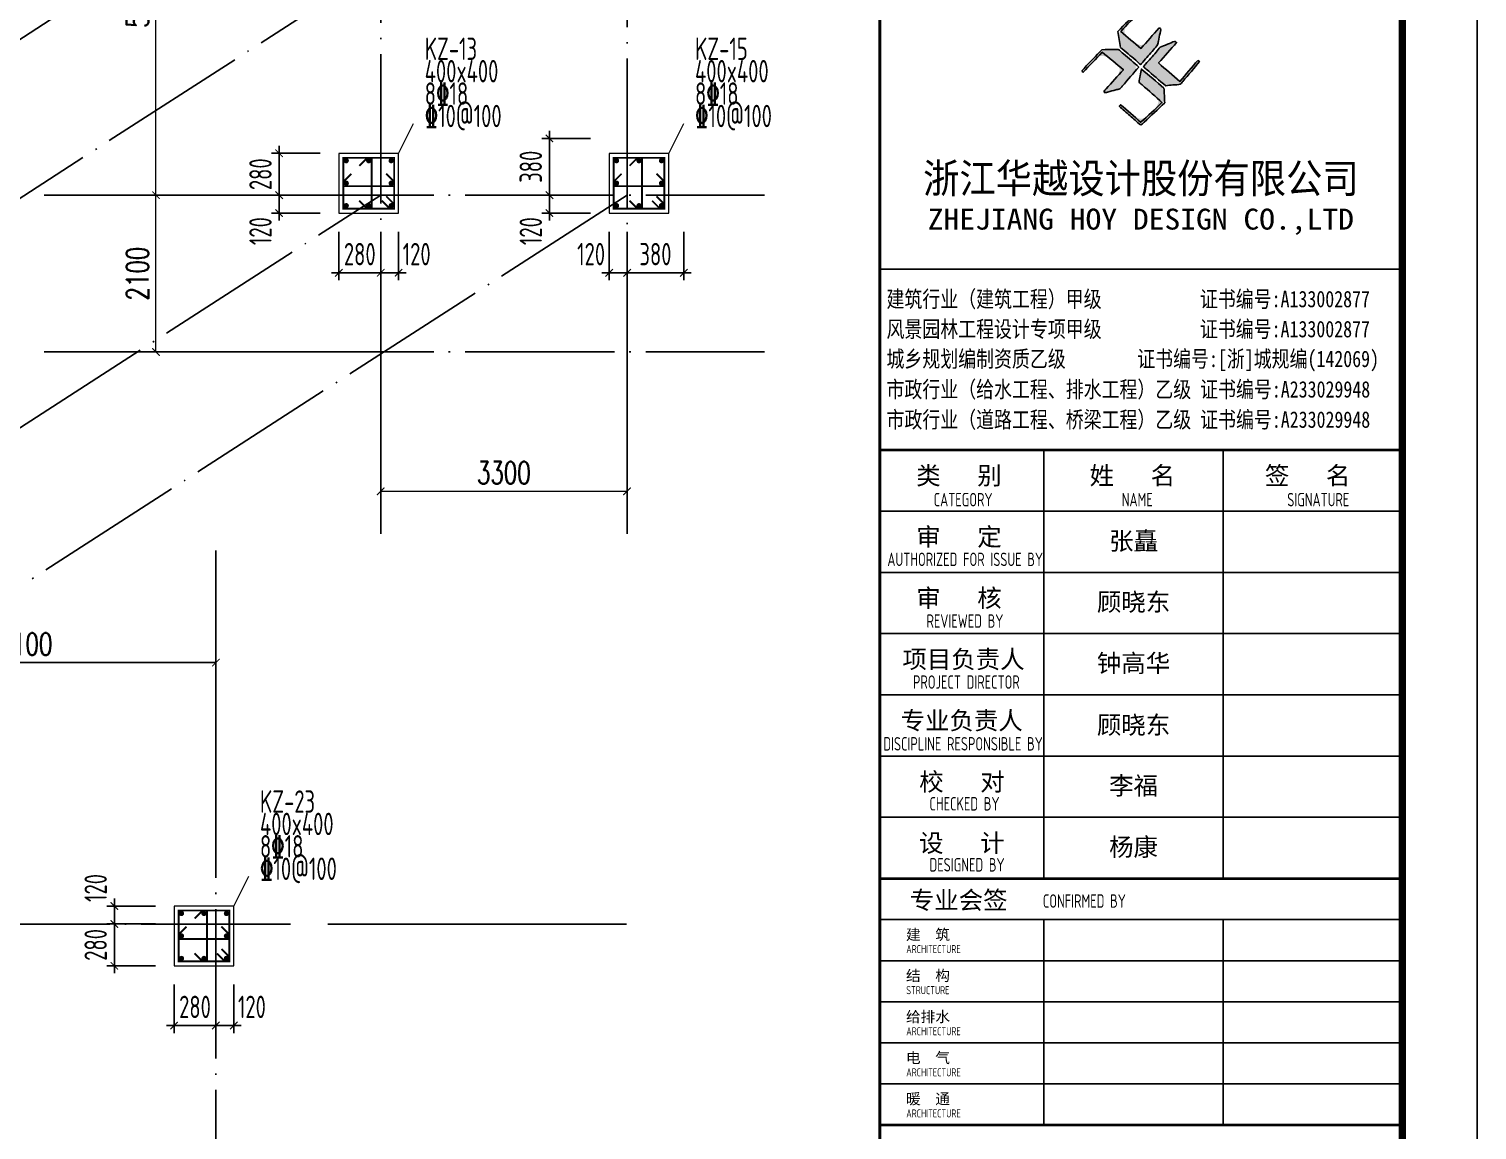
# Model space of a CAD drawing. Extents: x -638872 to -278819, y -139534 to 213996.
# Drawn here: x -298212 to -278819, y 27243 to 41987 of the extents above; entities that cross this region are included whole.
import ezdxf
from ezdxf.enums import TextEntityAlignment as Align

# ---------------------------------------------------------------- set-up
doc = ezdxf.new("R2010")
doc.units = 0
doc.header["$LTSCALE"] = 1000
doc.header["$MEASUREMENT"] = 0
doc.linetypes.add('DOTE', pattern=[2.42, 2, -0.2, 0.02, -0.2])
doc.layers.get('0').update_dxf_attribs({"linetype": 'CONTINUOUS'})
doc.layers.get('Defpoints').update_dxf_attribs({"linetype": 'CONTINUOUS'})
for name, color, linetype in [('AXIS', 171, 'CONTINUOUS'), ('DOTE', 14, 'DOTE'), ('PUB_TITLE', 171, 'CONTINUOUS'), ('S_PCOLUMHOOPBAR', 24, 'CONTINUOUS'), ('TK', 4, 'CONTINUOUS')]:
    doc.layers.add(name, color=color, linetype=linetype)
for name, color, linetype, lineweight in [('COLU', 7, 'CONTINUOUS', 0), ('COLU_DIM', 3, 'CONTINUOUS', 0), ('COLU_HATCH', 251, 'CONTINUOUS', 0), ('S_PColumMainBar', 14, 'CONTINUOUS', 25), ('柱集中标注', 2, 'CONTINUOUS', 18), ('次梁吊筋标注', 7, 'CONTINUOUS', 18)]:
    doc.layers.add(name, color=color, linetype=linetype, lineweight=lineweight)
doc.styles.add('-宋体', font='', dxfattribs={"width": 0.8})
doc.styles.add('_TCH_DIM_T3', font='SIMPLEX', dxfattribs={"width": 0.705882, "bigfont": 'GBCBIG'})
doc.styles.add('FromPkpm', font='Pkpmeng', dxfattribs={"width": 0.7, "bigfont": 'hztxt'})
doc.styles.add('HT', font='simhei.ttf', dxfattribs={"width": 0.8})
doc.styles.add('TSSD_Dimension', font='tssdeng.shx', dxfattribs={"width": 0.7, "bigfont": 'hztxt.shx'})
doc.styles.add('TSSD_REIN', font='tssdeng.shx', dxfattribs={"width": 0.7, "bigfont": 'tssdchn.shx'})
doc.styles.add('图签宋体', font='', dxfattribs={"height": 300})
doc.styles.add('图签黑体', font='simhei.ttf', dxfattribs={"height": 550})
doc.styles.get('-宋体').set_extended_font_data('SimSun')
doc.styles.get('图签宋体').set_extended_font_data('NSimSun')
doc.dimstyles.new('_TCH_ARCH&&100', dxfattribs={"dimtxt": 297.5, "dimasz": 100, "dimexe": 250, "dimexo": 300, "dimgap": 100, "dimtad": 1, "dimdec": 0, "dimzin": 0, "dimdsep": 46, "dimtxsty": '_TCH_DIM_T3', "dimblk": 'ARCHTICK', "dimcen": 0.09, "dimclrt": 7, "dimazin": 2, "dimtfac": 1, "dimtdec": 0, "dimtix": 1, "dimtmove": 2, "dimatfit": 3, "dimfxl": 0, "dimtolj": 1, "dimtzin": 0, "dimarcsym": 0})
doc.dimstyles.new('TSSD_50_100', dxfattribs={"dimtxt": 300, "dimasz": 100, "dimexe": 100, "dimexo": 250, "dimgap": 100, "dimtad": 1, "dimdec": 0, "dimlfac": 0.5, "dimzin": 0, "dimdsep": 46, "dimtxsty": 'TSSD_Dimension', "dimblk": 'ARCHTICK', "dimblk1": 'ARCHTICK', "dimblk2": 'ARCHTICK', "dimcen": 0, "dimdle": 100, "dimclrt": 7, "dimadec": 0, "dimazin": 0, "dimtfac": 1, "dimtdec": 0, "dimtix": 1, "dimtmove": 2, "dimatfit": 3, "dimfxl": 0, "dimtolj": 1, "dimtzin": 0, "dimarcsym": 0})

# ---------------------------------------------------------------- blocks, each defined once
blk = doc.blocks.new('_ArchTick')
at = {"color": 0, "linetype": 'ByBlock', "const_width": 0.15}
blk.add_lwpolyline([(-0.5, -0.5), (0.5, 0.5)], dxfattribs=at)
blk = doc.blocks.new('*D14')
at = {"layer": 'AXIS', "color": 0, "lineweight": -2}
for p, q in [((-129171, 109950), (-130840, 109950)), ((-130590, 104750), (-130590, 109950)), ((-129171, 104750), (-130840, 104750))]:
    blk.add_line(p, q, dxfattribs=at)
at = {"layer": 'Defpoints', "color": 0}
for p in [(-130590, 109950), (-128871, 109950), (-128871, 104750)]:
    blk.add_point(p, dxfattribs=at)
at = {"layer": 'AXIS', "color": 0, "lineweight": -2, "xscale": 100, "yscale": 100, "zscale": 100}
for p, rotation in [((-130590, 109950), 90), ((-130590, 104750), 270)]:
    blk.add_blockref('_ArchTick', p, dxfattribs=dict(at, rotation=rotation))
at = {"layer": 'AXIS', "color": 7, "insert": (-130838, 107350), "char_height": 297.5, "attachment_point": 5, "rotation": 90, "style": '_TCH_DIM_T3'}
blk.add_mtext('\\A1;5200', dxfattribs=at)
blk = doc.blocks.new('*D15')
at = {"layer": 'AXIS', "color": 0, "lineweight": -2}
for p, q in [((-129171, 104750), (-130840, 104750)), ((-130590, 102650), (-130590, 104750)), ((-129171, 102650), (-130840, 102650))]:
    blk.add_line(p, q, dxfattribs=at)
at = {"layer": 'Defpoints', "color": 0}
for p in [(-130590, 104750), (-128871, 104750), (-128871, 102650)]:
    blk.add_point(p, dxfattribs=at)
at = {"layer": 'AXIS', "color": 0, "lineweight": -2, "xscale": 100, "yscale": 100, "zscale": 100}
for p, rotation in [((-130590, 104750), 90), ((-130590, 102650), 270)]:
    blk.add_blockref('_ArchTick', p, dxfattribs=dict(at, rotation=rotation))
at = {"layer": 'AXIS', "color": 7, "insert": (-130838, 103700), "char_height": 297.5, "attachment_point": 5, "rotation": 90, "style": '_TCH_DIM_T3'}
blk.add_mtext('\\A1;2100', dxfattribs=at)
blk = doc.blocks.new('*D16')
at = {"layer": 'AXIS', "color": 0, "lineweight": -2}
for p, q in [((-127581, 101918), (-127581, 100535)), ((-124281, 101918), (-124281, 100535)), ((-127581, 100785), (-124281, 100785))]:
    blk.add_line(p, q, dxfattribs=at)
at = {"layer": 'Defpoints', "color": 0}
for p in [(-127581, 102218), (-124281, 102218), (-124281, 100785)]:
    blk.add_point(p, dxfattribs=at)
at = {"layer": 'AXIS', "color": 0, "lineweight": -2, "xscale": 100, "yscale": 100, "zscale": 100, "rotation": 180}
blk.add_blockref('_ArchTick', (-127581, 100785), dxfattribs=at)
at = {"layer": 'AXIS', "color": 0, "lineweight": -2, "xscale": 100, "yscale": 100, "zscale": 100}
blk.add_blockref('_ArchTick', (-124281, 100785), dxfattribs=at)
at = {"layer": 'AXIS', "color": 7, "insert": (-125931, 101033), "char_height": 297.5, "attachment_point": 5, "style": '_TCH_DIM_T3'}
blk.add_mtext('\\A1;3300', dxfattribs=at)
blk = doc.blocks.new('*D31')
at = {"layer": 'COLU_DIM', "color": 0, "lineweight": -2}
for p, q in [((-296269, 29192), (-296269, 28542)), ((-295709, 29192), (-295709, 28542)), ((-296269, 28642), (-296369, 28642)), ((-296269, 28642), (-295709, 28642)), ((-295709, 28642), (-295609, 28642))]:
    blk.add_line(p, q, dxfattribs=at)
at = {"layer": 'Defpoints', "color": 0}
for p in [(-296269, 29442), (-295709, 29442), (-295709, 28642)]:
    blk.add_point(p, dxfattribs=at)
at = {"layer": 'COLU_DIM', "color": 0, "lineweight": -2, "xscale": 100, "yscale": 100, "zscale": 100}
blk.add_blockref('_ArchTick', (-296269, 28642), dxfattribs=at)
at = {"layer": 'COLU_DIM', "color": 0, "lineweight": -2, "xscale": 100, "yscale": 100, "zscale": 100, "rotation": 180}
blk.add_blockref('_ArchTick', (-295709, 28642), dxfattribs=at)
at = {"layer": 'COLU_DIM', "color": 7, "insert": (-295989, 28892), "char_height": 300, "attachment_point": 5, "style": 'TSSD_Dimension'}
blk.add_mtext('\\A1;280', dxfattribs=at)
blk = doc.blocks.new('*D32')
at = {"layer": 'COLU_DIM', "color": 0, "lineweight": -2}
for p, q in [((-295709, 29192), (-295709, 28542)), ((-295469, 29192), (-295469, 28542)), ((-295809, 28642), (-295369, 28642))]:
    blk.add_line(p, q, dxfattribs=at)
at = {"layer": 'Defpoints', "color": 0}
for p in [(-295709, 29442), (-295469, 29442), (-295469, 28642)]:
    blk.add_point(p, dxfattribs=at)
at = {"layer": 'COLU_DIM', "color": 0, "lineweight": -2, "xscale": 100, "yscale": 100, "zscale": 100, "rotation": 180}
blk.add_blockref('_ArchTick', (-295709, 28642), dxfattribs=at)
at = {"layer": 'COLU_DIM', "color": 0, "lineweight": -2, "xscale": 100, "yscale": 100, "zscale": 100}
blk.add_blockref('_ArchTick', (-295469, 28642), dxfattribs=at)
at = {"layer": 'COLU_DIM', "color": 7, "insert": (-295227, 28892), "char_height": 300, "attachment_point": 5, "style": 'TSSD_Dimension'}
blk.add_mtext('\\A1;120', dxfattribs=at)
blk = doc.blocks.new('*D33')
at = {"layer": 'COLU_DIM', "color": 0, "lineweight": -2}
for p, q in [((-297069, 30002), (-297069, 30102)), ((-296519, 30002), (-297169, 30002)), ((-297069, 29442), (-297069, 30002)), ((-296519, 29442), (-297169, 29442)), ((-297069, 29442), (-297069, 29342))]:
    blk.add_line(p, q, dxfattribs=at)
at = {"layer": 'Defpoints', "color": 0}
for p in [(-297069, 30002), (-296269, 30002), (-296269, 29442)]:
    blk.add_point(p, dxfattribs=at)
at = {"layer": 'COLU_DIM', "color": 0, "lineweight": -2, "xscale": 100, "yscale": 100, "zscale": 100}
for p, rotation in [((-297069, 30002), 270), ((-297069, 29442), 90)]:
    blk.add_blockref('_ArchTick', p, dxfattribs=dict(at, rotation=rotation))
at = {"layer": 'COLU_DIM', "color": 7, "insert": (-297319, 29722), "char_height": 300, "attachment_point": 5, "rotation": 90, "style": 'TSSD_Dimension'}
blk.add_mtext('\\A1;280', dxfattribs=at)
blk = doc.blocks.new('*D34')
at = {"layer": 'COLU_DIM', "color": 0, "lineweight": -2}
for p, q in [((-297069, 29902), (-297069, 30342)), ((-296519, 30242), (-297169, 30242)), ((-296519, 30002), (-297169, 30002))]:
    blk.add_line(p, q, dxfattribs=at)
at = {"layer": 'Defpoints', "color": 0}
for p in [(-297069, 30242), (-296269, 30242), (-296269, 30002)]:
    blk.add_point(p, dxfattribs=at)
at = {"layer": 'COLU_DIM', "color": 0, "lineweight": -2, "xscale": 100, "yscale": 100, "zscale": 100}
for p, rotation in [((-297069, 30242), 90), ((-297069, 30002), 270)]:
    blk.add_blockref('_ArchTick', p, dxfattribs=dict(at, rotation=rotation))
at = {"layer": 'COLU_DIM', "color": 7, "insert": (-297319, 30484), "char_height": 300, "attachment_point": 5, "rotation": 90, "style": 'TSSD_Dimension'}
blk.add_mtext('\\A1;120', dxfattribs=at)
blk = doc.blocks.new('*D418')
at = {"layer": 'COLU_DIM', "color": 0, "lineweight": -2}
for p, q in [((-290442, 39272), (-290442, 38622)), ((-290202, 39272), (-290202, 38622)), ((-290542, 38722), (-290102, 38722))]:
    blk.add_line(p, q, dxfattribs=at)
at = {"layer": 'Defpoints', "color": 0}
for p in [(-290442, 39522), (-290202, 39522), (-290202, 38722)]:
    blk.add_point(p, dxfattribs=at)
at = {"layer": 'COLU_DIM', "color": 0, "lineweight": -2, "xscale": 100, "yscale": 100, "zscale": 100, "rotation": 180}
blk.add_blockref('_ArchTick', (-290442, 38722), dxfattribs=at)
at = {"layer": 'COLU_DIM', "color": 0, "lineweight": -2, "xscale": 100, "yscale": 100, "zscale": 100}
blk.add_blockref('_ArchTick', (-290202, 38722), dxfattribs=at)
at = {"layer": 'COLU_DIM', "color": 7, "insert": (-290684, 38972), "char_height": 300, "attachment_point": 5, "style": 'TSSD_Dimension'}
blk.add_mtext('\\A1;120', dxfattribs=at)
blk = doc.blocks.new('*D419')
at = {"layer": 'COLU_DIM', "color": 0, "lineweight": -2}
for p, q in [((-290202, 39272), (-290202, 38622)), ((-289442, 39272), (-289442, 38622)), ((-290302, 38722), (-289342, 38722))]:
    blk.add_line(p, q, dxfattribs=at)
at = {"layer": 'Defpoints', "color": 0}
for p in [(-290202, 39522), (-289442, 39522), (-289442, 38722)]:
    blk.add_point(p, dxfattribs=at)
at = {"layer": 'COLU_DIM', "color": 0, "lineweight": -2, "xscale": 100, "yscale": 100, "zscale": 100, "rotation": 180}
blk.add_blockref('_ArchTick', (-290202, 38722), dxfattribs=at)
at = {"layer": 'COLU_DIM', "color": 0, "lineweight": -2, "xscale": 100, "yscale": 100, "zscale": 100}
blk.add_blockref('_ArchTick', (-289442, 38722), dxfattribs=at)
at = {"layer": 'COLU_DIM', "color": 7, "insert": (-289822, 38972), "char_height": 300, "attachment_point": 5, "style": 'TSSD_Dimension'}
blk.add_mtext('\\A1;380', dxfattribs=at)
blk = doc.blocks.new('*D420')
at = {"layer": 'COLU_DIM', "color": 0, "lineweight": -2}
for p, q in [((-291242, 40622), (-291242, 39662)), ((-290692, 40522), (-291342, 40522)), ((-290692, 39762), (-291342, 39762))]:
    blk.add_line(p, q, dxfattribs=at)
at = {"layer": 'Defpoints', "color": 0}
for p in [(-290442, 40522), (-291242, 39762), (-290442, 39762)]:
    blk.add_point(p, dxfattribs=at)
at = {"layer": 'COLU_DIM', "color": 0, "lineweight": -2, "xscale": 100, "yscale": 100, "zscale": 100}
for p, rotation in [((-291242, 40522), 90), ((-291242, 39762), 270)]:
    blk.add_blockref('_ArchTick', p, dxfattribs=dict(at, rotation=rotation))
at = {"layer": 'COLU_DIM', "color": 7, "insert": (-291492, 40142), "char_height": 300, "attachment_point": 5, "rotation": 90, "style": 'TSSD_Dimension'}
blk.add_mtext('\\A1;380', dxfattribs=at)
blk = doc.blocks.new('*D421')
at = {"layer": 'COLU_DIM', "color": 0, "lineweight": -2}
for p, q in [((-290692, 39762), (-291342, 39762)), ((-291242, 39862), (-291242, 39422)), ((-290692, 39522), (-291342, 39522))]:
    blk.add_line(p, q, dxfattribs=at)
at = {"layer": 'Defpoints', "color": 0}
for p in [(-290442, 39762), (-291242, 39522), (-290442, 39522)]:
    blk.add_point(p, dxfattribs=at)
at = {"layer": 'COLU_DIM', "color": 0, "lineweight": -2, "xscale": 100, "yscale": 100, "zscale": 100}
for p, rotation in [((-291242, 39762), 90), ((-291242, 39522), 270)]:
    blk.add_blockref('_ArchTick', p, dxfattribs=dict(at, rotation=rotation))
at = {"layer": 'COLU_DIM', "color": 7, "insert": (-291492, 39280), "char_height": 300, "attachment_point": 5, "rotation": 90, "style": 'TSSD_Dimension'}
blk.add_mtext('\\A1;120', dxfattribs=at)
blk = doc.blocks.new('*D422')
at = {"layer": 'COLU_DIM', "color": 0, "lineweight": -2}
for p, q in [((-294062, 39272), (-294062, 38622)), ((-293502, 39272), (-293502, 38622)), ((-294062, 38722), (-294162, 38722)), ((-294062, 38722), (-293502, 38722)), ((-293502, 38722), (-293402, 38722))]:
    blk.add_line(p, q, dxfattribs=at)
at = {"layer": 'Defpoints', "color": 0}
for p in [(-294062, 39522), (-293502, 39522), (-293502, 38722)]:
    blk.add_point(p, dxfattribs=at)
at = {"layer": 'COLU_DIM', "color": 0, "lineweight": -2, "xscale": 100, "yscale": 100, "zscale": 100}
blk.add_blockref('_ArchTick', (-294062, 38722), dxfattribs=at)
at = {"layer": 'COLU_DIM', "color": 0, "lineweight": -2, "xscale": 100, "yscale": 100, "zscale": 100, "rotation": 180}
blk.add_blockref('_ArchTick', (-293502, 38722), dxfattribs=at)
at = {"layer": 'COLU_DIM', "color": 7, "insert": (-293782, 38972), "char_height": 300, "attachment_point": 5, "style": 'TSSD_Dimension'}
blk.add_mtext('\\A1;280', dxfattribs=at)
blk = doc.blocks.new('*D423')
at = {"layer": 'COLU_DIM', "color": 0, "lineweight": -2}
for p, q in [((-293502, 39272), (-293502, 38622)), ((-293262, 39272), (-293262, 38622)), ((-293602, 38722), (-293162, 38722))]:
    blk.add_line(p, q, dxfattribs=at)
at = {"layer": 'Defpoints', "color": 0}
for p in [(-293502, 39522), (-293262, 39522), (-293262, 38722)]:
    blk.add_point(p, dxfattribs=at)
at = {"layer": 'COLU_DIM', "color": 0, "lineweight": -2, "xscale": 100, "yscale": 100, "zscale": 100, "rotation": 180}
blk.add_blockref('_ArchTick', (-293502, 38722), dxfattribs=at)
at = {"layer": 'COLU_DIM', "color": 0, "lineweight": -2, "xscale": 100, "yscale": 100, "zscale": 100}
blk.add_blockref('_ArchTick', (-293262, 38722), dxfattribs=at)
at = {"layer": 'COLU_DIM', "color": 7, "insert": (-293020, 38972), "char_height": 300, "attachment_point": 5, "style": 'TSSD_Dimension'}
blk.add_mtext('\\A1;120', dxfattribs=at)
blk = doc.blocks.new('*D424')
at = {"layer": 'COLU_DIM', "color": 0, "lineweight": -2}
for p, q in [((-294862, 40322), (-294862, 40422)), ((-294312, 40322), (-294962, 40322)), ((-294862, 40322), (-294862, 39762)), ((-294312, 39762), (-294962, 39762)), ((-294862, 39762), (-294862, 39662))]:
    blk.add_line(p, q, dxfattribs=at)
at = {"layer": 'Defpoints', "color": 0}
for p in [(-294062, 40322), (-294862, 39762), (-294062, 39762)]:
    blk.add_point(p, dxfattribs=at)
at = {"layer": 'COLU_DIM', "color": 0, "lineweight": -2, "xscale": 100, "yscale": 100, "zscale": 100}
for p, rotation in [((-294862, 40322), 270), ((-294862, 39762), 90)]:
    blk.add_blockref('_ArchTick', p, dxfattribs=dict(at, rotation=rotation))
at = {"layer": 'COLU_DIM', "color": 7, "insert": (-295112, 40042), "char_height": 300, "attachment_point": 5, "rotation": 90, "style": 'TSSD_Dimension'}
blk.add_mtext('\\A1;280', dxfattribs=at)
blk = doc.blocks.new('*D425')
at = {"layer": 'COLU_DIM', "color": 0, "lineweight": -2}
for p, q in [((-294312, 39762), (-294962, 39762)), ((-294862, 39862), (-294862, 39422)), ((-294312, 39522), (-294962, 39522))]:
    blk.add_line(p, q, dxfattribs=at)
at = {"layer": 'Defpoints', "color": 0}
for p in [(-294062, 39762), (-294862, 39522), (-294062, 39522)]:
    blk.add_point(p, dxfattribs=at)
at = {"layer": 'COLU_DIM', "color": 0, "lineweight": -2, "xscale": 100, "yscale": 100, "zscale": 100}
for p, rotation in [((-294862, 39762), 90), ((-294862, 39522), 270)]:
    blk.add_blockref('_ArchTick', p, dxfattribs=dict(at, rotation=rotation))
at = {"layer": 'COLU_DIM', "color": 7, "insert": (-295112, 39280), "char_height": 300, "attachment_point": 5, "rotation": 90, "style": 'TSSD_Dimension'}
blk.add_mtext('\\A1;120', dxfattribs=at)
blk = doc.blocks.new('A$C053D6479')
at = {"layer": 'PUB_TITLE'}
h = blk.add_hatch(color=256, dxfattribs=at)
h.dxf.hatch_style = 1
edge = h.paths.add_edge_path()
edge.add_spline(control_points=[(1026, 827), (1105, 920), (1188, 1008), (1266, 1102)], knot_values=[13, 13, 13, 13, 14, 14, 14, 14], degree=3, periodic=0)
edge.add_spline(control_points=[(1266, 1102), (1258, 1111), (1249, 1119), (1239, 1116)], knot_values=[12, 12, 12, 12, 13, 13, 13, 13], degree=3, periodic=0)
edge.add_spline(control_points=[(1239, 1116), (1210, 1107), (1179, 1092), (1144, 1077)], knot_values=[11, 11, 11, 11, 12, 12, 12, 12], degree=3, periodic=0)
edge.add_spline(control_points=[(1144, 1077), (1109, 1063), (1069, 1053), (1047, 1038)], knot_values=[10, 10, 10, 10, 11, 11, 11, 11], degree=3, periodic=0)
edge.add_spline(control_points=[(1047, 1038), (1028, 1026), (1007, 992), (991, 972)], knot_values=[9, 9, 9, 9, 10, 10, 10, 10], degree=3, periodic=0)
edge.add_spline(control_points=[(991, 972), (942, 913), (899, 868), (849, 810)], knot_values=[8, 8, 8, 8, 9, 9, 9, 9], degree=3, periodic=0)
edge.add_spline(control_points=[(849, 810), (842, 801), (822, 776), (822, 775)], knot_values=[7, 7, 7, 7, 8, 8, 8, 8], degree=3, periodic=0)
edge.add_spline(control_points=[(822, 775), (823, 771), (848, 752), (859, 744)], knot_values=[6, 6, 6, 6, 7, 7, 7, 7], degree=3, periodic=0)
edge.add_spline(control_points=[(859, 744), (949, 670), (1035, 592), (1122, 521)], knot_values=[5, 5, 5, 5, 6, 6, 6, 6], degree=3, periodic=0)
edge.add_spline(control_points=[(1122, 521), (1153, 527), (1185, 530), (1217, 533)], knot_values=[4, 4, 4, 4, 5, 5, 5, 5], degree=3, periodic=0)
edge.add_spline(control_points=[(1217, 533), (1246, 535), (1293, 532), (1316, 542)], knot_values=[3, 3, 3, 3, 4, 4, 4, 4], degree=3, periodic=0)
edge.add_spline(control_points=[(1316, 542), (1327, 547), (1338, 565), (1349, 579)], knot_values=[2, 2, 2, 2, 3, 3, 3, 3], degree=3, periodic=0)
edge.add_spline(control_points=[(1349, 579), (1423, 670), (1507, 759), (1572, 848)], knot_values=[1, 1, 1, 1, 2, 2, 2, 2], degree=3, periodic=0)
edge.add_spline(control_points=[(1572, 848), (1564, 852), (1561, 861), (1551, 862)], knot_values=[0, 0, 0, 0, 1, 1, 1, 1], degree=3, periodic=0)
edge.add_spline(control_points=[(1551, 862), (1469, 769), (1393, 671), (1310, 579)], knot_values=[15, 15, 15, 15, 16, 16, 16, 16], degree=3, periodic=0)
edge.add_spline(control_points=[(1310, 579), (1216, 662), (1118, 742), (1026, 827)], knot_values=[14, 14, 14, 14, 15, 15, 15, 15], degree=3, periodic=0)
at = {"layer": 'TK'}
h = blk.add_hatch(color=256, dxfattribs=at)
h.dxf.hatch_style = 2
edge = h.paths.add_edge_path()
edge.add_spline(control_points=[(906, 946), (906, 946), (906, 946), (866, 899), (814, 839), (806, 829), (789, 806), (787, 806), (777, 804), (728, 856), (719, 864), (651, 922), (580, 978), (514, 1036), (509, 1106), (488, 1176), (479, 1247), (570, 1343), (663, 1436), (758, 1526), (764, 1523), (768, 1518), (774, 1515), (693, 1422), (599, 1343), (520, 1249), (607, 1171), (698, 1096), (789, 1021), (874, 1109), (950, 1206), (1031, 1298), (1066, 1286), (1054, 1262), (1045, 1224), (1036, 1188), (1031, 1158), (1024, 1121), (1020, 1104), (1017, 1085), (1012, 1071), (1004, 1052), (976, 1026), (956, 1003), (906, 946)], knot_values=[-1, 0, 0, 0, 0, 0.0001, 1, 1, 1, 2, 2, 2, 3, 3, 3, 4, 4, 4, 5, 5, 5, 6, 6, 6, 7, 7, 7, 8, 8, 8, 9, 9, 9, 10, 10, 10, 11, 11, 11, 12, 12, 12, 13, 13, 13, 14, 14, 14, 14], degree=3, periodic=0)
h = blk.add_hatch(color=256, dxfattribs=at)
h.dxf.hatch_style = 2
edge = h.paths.add_edge_path()
edge.add_spline(control_points=[(291, 452), (291, 452), (291, 452), (313, 470), (322, 480), (400, 566), (477, 652), (553, 736), (460, 815), (366, 894), (270, 970), (183, 883), (101, 791), (16, 703), (-18, 714), (9, 735), (28, 755), (103, 838), (192, 930), (266, 1005), (319, 1009), (387, 1005), (442, 1007), (456, 1008), (472, 1011), (485, 1007), (507, 1000), (534, 967), (555, 949), (624, 891), (699, 833), (760, 773), (689, 691), (614, 604), (539, 517), (529, 505), (516, 487), (506, 482), (492, 475), (469, 472), (452, 467), (416, 456), (383, 448), (342, 438), (323, 433), (297, 422), (293, 440), (291, 452)], knot_values=[-1, 0, 0, 0, 0, 0.0001, 1, 1, 1, 2, 2, 2, 3, 3, 3, 4, 4, 4, 5, 5, 5, 6, 6, 6, 7, 7, 7, 8, 8, 8, 9, 9, 9, 10, 10, 10, 11, 11, 11, 12, 12, 12, 13, 13, 13, 14, 14, 14, 15, 15, 15, 15], degree=3, periodic=0)
h = blk.add_hatch(color=256, dxfattribs=at)
h.dxf.hatch_style = 2
edge = h.paths.add_edge_path()
edge.add_spline(control_points=[(662, 103), (662, 103), (662, 103), (616, 143), (568, 186), (545, 207), (518, 224), (499, 250), (501, 259), (511, 261), (516, 267), (609, 192), (696, 111), (785, 33), (883, 118), (977, 208), (1070, 298), (992, 373), (892, 456), (803, 534), (791, 544), (768, 561), (766, 569), (761, 588), (776, 634), (780, 655), (785, 690), (788, 721), (795, 746), (897, 661), (998, 576), (1097, 490), (1100, 425), (1106, 361), (1107, 294), (1018, 207), (925, 121), (830, 33), (818, 21), (800, 0), (787, 0), (768, -1), (725, 49), (712, 60), (662, 103)], knot_values=[-1, 0, 0, 0, 0, 0.0001, 1, 1, 1, 2, 2, 2, 3, 3, 3, 4, 4, 4, 5, 5, 5, 6, 6, 6, 7, 7, 7, 8, 8, 8, 9, 9, 9, 10, 10, 10, 11, 11, 11, 12, 12, 12, 13, 13, 13, 14, 14, 14, 14], degree=3, periodic=0)
for points, knots in [([(1031, 1298), (1066, 1286), (1054, 1262), (1045, 1224), (1036, 1188), (1031, 1158), (1024, 1121), (1020, 1104), (1017, 1085), (1012, 1071), (1004, 1052), (976, 1026), (956, 1003), (906, 946), (866, 899), (814, 839), (806, 829), (789, 806), (787, 806), (777, 804), (728, 856), (719, 864), (651, 922), (580, 978), (514, 1036), (509, 1106), (488, 1176), (479, 1247), (570, 1343), (663, 1436), (758, 1526), (764, 1523), (768, 1518), (774, 1515), (693, 1422), (599, 1343), (520, 1249), (607, 1171), (698, 1096), (789, 1021), (874, 1109), (950, 1206), (1031, 1298)], [0, 0, 0, 0, 1, 1, 1, 2, 2, 2, 3, 3, 3, 4, 4, 4, 5, 5, 5, 6, 6, 6, 7, 7, 7, 8, 8, 8, 9, 9, 9, 10, 10, 10, 11, 11, 11, 12, 12, 12, 13, 13, 13, 14, 14, 14, 14]), ([(555, 949), (624, 891), (699, 833), (760, 773), (689, 691), (614, 604), (539, 517), (529, 505), (516, 487), (506, 482), (492, 475), (469, 472), (452, 467), (416, 456), (383, 448), (342, 438), (323, 433), (297, 422), (293, 440), (291, 452), (313, 470), (322, 480), (400, 566), (477, 652), (553, 736), (460, 815), (366, 894), (270, 970), (183, 883), (101, 791), (16, 703), (-18, 714), (9, 735), (28, 755), (103, 838), (192, 930), (266, 1005), (319, 1009), (387, 1005), (442, 1007), (456, 1008), (472, 1011), (485, 1007), (507, 1000), (534, 967), (555, 949)], [0, 0, 0, 0, 1, 1, 1, 2, 2, 2, 3, 3, 3, 4, 4, 4, 5, 5, 5, 6, 6, 6, 7, 7, 7, 8, 8, 8, 9, 9, 9, 10, 10, 10, 11, 11, 11, 12, 12, 12, 13, 13, 13, 14, 14, 14, 15, 15, 15, 15]), ([(1551, 862), (1561, 861), (1564, 852), (1572, 848), (1507, 759), (1423, 670), (1349, 579), (1338, 565), (1327, 547), (1316, 542), (1293, 532), (1246, 535), (1217, 533), (1185, 530), (1153, 527), (1122, 521), (1035, 592), (949, 670), (859, 744), (848, 752), (823, 771), (822, 775), (822, 776), (842, 801), (849, 810), (899, 868), (942, 913), (991, 972), (1007, 992), (1028, 1026), (1047, 1038), (1069, 1053), (1109, 1063), (1144, 1077), (1179, 1092), (1210, 1107), (1239, 1116), (1249, 1119), (1258, 1111), (1266, 1102), (1188, 1008), (1105, 920), (1026, 827), (1118, 742), (1216, 662), (1310, 579), (1393, 671), (1469, 769), (1551, 862)], [0, 0, 0, 0, 1, 1, 1, 2, 2, 2, 3, 3, 3, 4, 4, 4, 5, 5, 5, 6, 6, 6, 7, 7, 7, 8, 8, 8, 9, 9, 9, 10, 10, 10, 11, 11, 11, 12, 12, 12, 13, 13, 13, 14, 14, 14, 15, 15, 15, 16, 16, 16, 16]), ([(1097, 490), (1100, 425), (1106, 361), (1107, 294), (1018, 207), (925, 121), (830, 33), (818, 21), (800, 0), (787, 0), (768, -1), (725, 49), (712, 60), (662, 103), (616, 143), (568, 186), (545, 207), (518, 224), (499, 250), (501, 259), (511, 261), (516, 267), (609, 192), (696, 111), (785, 33), (883, 118), (977, 208), (1070, 298), (992, 373), (892, 456), (803, 534), (791, 544), (768, 561), (766, 569), (761, 588), (776, 634), (780, 655), (785, 690), (788, 721), (795, 746), (897, 661), (998, 576), (1097, 490)], [0, 0, 0, 0, 1, 1, 1, 2, 2, 2, 3, 3, 3, 4, 4, 4, 5, 5, 5, 6, 6, 6, 7, 7, 7, 8, 8, 8, 9, 9, 9, 10, 10, 10, 11, 11, 11, 12, 12, 12, 13, 13, 13, 14, 14, 14, 14])]:
    blk.add_open_spline(points, degree=3, knots=knots, dxfattribs=at)
blk = doc.blocks.new('GeYuanFrame_51865015', base_point=(18.76, 4.34))
at = {"layer": 'PUB_TITLE'}
for points in [[(703.76, 235.14), (703.76, 292.54)], [(727.76, 235.14), (727.76, 292.54)], [(703.76, 202.14), (703.76, 229.64)], [(727.76, 202.14), (727.76, 229.64)]]:
    blk.add_lwpolyline(points, dxfattribs=at)
at = {"layer": 'TK'}
for p, q in [((681.76, 316.74), (751.76, 316.74)), ((681.76, 284.34), (751.76, 284.34)), ((681.76, 276.14), (751.76, 276.14)), ((681.76, 267.94), (751.76, 267.94)), ((681.76, 259.74), (751.76, 259.74)), ((681.76, 251.54), (751.76, 251.54)), ((681.76, 243.34), (751.76, 243.34)), ((681.76, 235.14), (751.76, 235.14)), ((681.76, 235.14), (751.76, 235.14))]:
    blk.add_line(p, q, dxfattribs=at)
for points in [[(18.76, 424.34), (761.76, 424.34), (761.76, 4.34), (18.76, 4.34), (18.76, 424.34)], [(681.76, 292.54), (751.76, 292.54)], [(681.76, 235.14), (751.76, 235.14)], [(681.76, 229.64), (751.76, 229.64)], [(681.76, 224.14), (751.76, 224.14)], [(681.76, 218.64), (751.76, 218.64)], [(681.76, 213.14), (751.76, 213.14)], [(681.76, 207.64), (751.76, 207.64)], [(681.76, 202.14), (751.76, 202.14)]]:
    blk.add_lwpolyline(points, dxfattribs=at)
at = {"layer": 'TK', "const_width": 1}
blk.add_lwpolyline([(751.76, 414.34), (43.76, 414.34), (43.76, 14.34), (751.76, 14.34)], close=True, dxfattribs=at)
at = {"layer": 'TK'}
for points, const_width in [([(681.76, 414.34), (681.76, 14.34)], 0.4), ([(681.76, 292.54), (751.76, 292.54)], 0.35), ([(681.76, 292.54), (751.76, 292.54)], 0.35), ([(681.76, 235.14), (751.76, 235.14)], 0.35), ([(681.76, 202.14), (751.76, 202.14)], 0.35)]:
    blk.add_lwpolyline(points, dxfattribs=dict(at, const_width=const_width))
at = {"layer": 'PUB_TITLE', "xscale": 0.01000000000021828, "yscale": 0.01000000000021828, "zscale": 0.01}
blk.add_blockref('A$C053D6479', (708.86, 336.08), dxfattribs=at)
at = {"layer": 'TK'}
for s, height, style, width, p in [('浙江华越设计股份有限公司', 3.96, 'HT', 0.9, (716.74, 328.97)), ('ZHEJIANG HOY DESIGN CO.,LTD', 2.8, '图签黑体', 1.11, (716.73, 323.1))]:
    blk.add_text(s, height=height, dxfattribs=dict(at, style=style, width=width)).set_placement(p, align=Align.MIDDLE)
for s, height, style, width, p in [('建筑行业（建筑工程）甲级           证书编号:A133002877', 2.2, '-宋体', 0.8, (682.67, 311.64)), ('风景园林工程设计专项甲级           证书编号:A133002877', 2.2, '-宋体', 0.8, (682.67, 307.62)), ('城乡规划编制资质乙级        证书编号:[浙]城规编(142069)', 2.2, '-宋体', 0.8, (682.67, 303.63)), ('市政行业（给水工程、排水工程）乙级 证书编号:A233029948', 2.2, '-宋体', 0.8, (682.67, 299.55)), ('市政行业（道路工程、桥梁工程）乙级 证书编号:A233029948', 2.2, '-宋体', 0.8, (682.67, 295.5)), ('CATEGORY', 1.8, 'TSSD_REIN', 0.7, (688.99, 284.98)), ('NAME', 1.8, 'TSSD_REIN', 0.7, (714.18, 284.98)), ('SIGNATURE', 1.8, 'TSSD_REIN', 0.7, (736.34, 284.98)), ('AUTHORIZED FOR ISSUE BY', 1.8, 'TSSD_REIN', 0.7, (682.79, 276.98)), ('REVIEWED BY', 1.8, 'TSSD_REIN', 0.7, (688.03, 268.72)), ('PROJECT DIRECTOR', 1.8, 'TSSD_REIN', 0.7, (686.22, 260.55)), ('DISCIPLINE RESPONSIBLE BY', 1.8, 'TSSD_REIN', 0.7, (682.25, 252.28)), ('CHECKED BY', 1.8, 'TSSD_REIN', 0.7, (688.42, 244.25)), ('DESIGNED BY', 1.8, 'TSSD_REIN', 0.7, (688.43, 236.08)), ('CONFIRMED BY', 1.8, 'TSSD_REIN', 0.7, (703.61, 231.23)), ('ARCHITECTURE', 1.08, 'TSSD_REIN', 0.7, (685.32, 225.15)), ('STRUCTURE', 1.08, 'TSSD_REIN', 0.7, (685.32, 219.65)), ('ARCHITECTURE', 1.08, 'TSSD_REIN', 0.7, (685.32, 214.15)), ('ARCHITECTURE', 1.08, 'TSSD_REIN', 0.7, (685.32, 208.65)), ('ARCHITECTURE', 1.08, 'TSSD_REIN', 0.7, (685.32, 203.15))]:
    blk.add_text(s, height=height, dxfattribs=dict(at, style=style, width=width)).set_placement(p)
at = {"layer": 'TK', "style": '图签宋体'}
for s, height, p in [('类   别', 2.4, (686.65, 287.9)), ('姓   名', 2.4, (709.87, 287.9)), ('签   名', 2.4, (733.35, 287.9)), ('审   定', 2.4, (686.65, 279.7)), ('审   核', 2.4, (686.65, 271.5)), ('项目负责人', 2.4, (684.8, 263.3)), ('专业负责人', 2.4, (684.56, 255.1)), ('校   对', 2.4, (687.06, 246.9)), ('设   计', 2.4, (687.03, 238.7)), ('专业会签', 2.4, (685.79, 231.05)), ('建  筑', 1.44, (685.28, 226.92)), ('结  构', 1.44, (685.28, 221.42)), ('给排水', 1.44, (685.28, 215.92)), ('电  气', 1.44, (685.28, 210.42)), ('暖  通', 1.44, (685.28, 204.92))]:
    blk.add_text(s, height=height, dxfattribs=at).set_placement(p)
at = {"layer": 'TK', "char_height": 2.4, "width": 24, "attachment_point": 5, "style": '图签宋体'}
for s, insert in [('张矗', (715.76, 280.21)), ('顾晓东', (715.76, 272.04)), ('钟高华', (715.76, 263.84)), ('顾晓东', (715.76, 255.57)), ('李福', (715.76, 247.44)), ('杨康', (715.76, 239.24))]:
    blk.add_mtext(s, dxfattribs=dict(at, insert=insert))
blk = doc.blocks.new('*D706')
at = {"layer": 'AXIS', "color": 0, "lineweight": -2}
for p, q in [((-300808.75508, 31301.88936), (-300808.75508, 33751.88936)), ((-295708.75508, 31301.88936), (-295708.75508, 33751.88936)), ((-300808.75508, 33501.88936), (-295708.75508, 33501.88936))]:
    blk.add_line(p, q, dxfattribs=at)
at = {"layer": 'Defpoints', "color": 0}
for p in [(-295708.75508, 33501.88936), (-300808.75508, 31001.88936), (-295708.75508, 31001.88936)]:
    blk.add_point(p, dxfattribs=at)
at = {"layer": 'AXIS', "color": 0, "lineweight": -2, "xscale": 100, "yscale": 100, "zscale": 100, "rotation": 180}
blk.add_blockref('_ArchTick', (-300808.75508, 33501.88936), dxfattribs=at)
at = {"layer": 'AXIS', "color": 0, "lineweight": -2, "xscale": 100, "yscale": 100, "zscale": 100}
blk.add_blockref('_ArchTick', (-295708.75508, 33501.88936), dxfattribs=at)
at = {"layer": 'AXIS', "color": 7, "insert": (-298258.75508, 33750.63936), "char_height": 297.5, "attachment_point": 5, "style": '_TCH_DIM_T3'}
blk.add_mtext('\\A1;5100', dxfattribs=at)
blk = doc.blocks.new('www')
at = {"layer": 'AXIS'}
for p, q in [((-128870.7, 109950.4), (-132089.7, 109950.4)), ((-128870.7, 104750.4), (-132089.7, 104750.4)), ((-128870.7, 102650.4), (-132089.7, 102650.4)), ((-127580.8, 102218.3), (-127580.8, 100215.6)), ((-124280.8, 102218.3), (-124280.8, 100215.6))]:
    blk.add_line(p, q, dxfattribs=at)
at = {"layer": 'DOTE', "color": 8, "linetype": 'DOTE'}
for p, q in [((-127580.8, 102218.3), (-127580.8, 110950.4)), ((-124280.8, 102160.1), (-124280.8, 110950.4)), ((-122441.4, 109950.4), (-128870.7, 109950.4)), ((-128870.7, 104750.4), (-122441.4, 104750.4)), ((-128870.7, 102650.4), (-122441.4, 102650.4))]:
    blk.add_line(p, q, dxfattribs=at)
at = {"layer": 'AXIS'}
for p1, p2, distance, text, picture, middle in [((-128870.7, 104750.4), (-128870.7, 109950.4), 1719, '5200', '*D14', (-130838.4, 107350.4)), ((-128870.7, 102650.4), (-128870.7, 104750.4), 1719, '2100', '*D15', (-130838.4, 103700.4)), ((-127580.8, 102218.3), (-124280.8, 102218.3), -1433.7, '3300', '*D16', (-125930.8, 101033.3))]:
    dim = blk.add_aligned_dim(p1=p1, p2=p2, distance=distance, text=text, dimstyle='_TCH_ARCH&&100', dxfattribs=at)
    dim.commit()
    dim.dimension.update_dxf_attribs({"geometry": picture, "text_midpoint": middle})

msp = doc.modelspace()

# ---------------------------------------------------------------- linework, layer by layer
at = {"layer": 'AXIS'}
for p, q in [((-295708.76, 31001.89), (-295708.76, 35001.89)), ((-294208.76, 30001.89), (-290208.76, 30001.89))]:
    msp.add_line(p, q, dxfattribs=at)
at = {"layer": 'COLU'}
for points in [[(-293262.15, 39521.68), (-293262.15, 40321.68), (-294062.15, 40321.68), (-294062.15, 39521.68)], [(-289642.15, 39521.68), (-289642.15, 40321.68), (-290442.15, 40321.68), (-290442.15, 39521.68)], [(-295468.76, 29441.89), (-295468.76, 30241.89), (-296268.76, 30241.89), (-296268.76, 29441.89)]]:
    msp.add_lwpolyline(points, close=True, dxfattribs=at)
at = {"layer": 'DOTE', "color": 8, "linetype": 'DOTE'}
for p, q in [((-293502.15, 44961.68), (-316708.76, 30001.89)), ((-313408.76, 30001.89), (-290202.15, 44961.68)), ((-316708.76, 24801.89), (-293502.15, 39761.68)), ((-290202.15, 39761.68), (-313408.76, 24801.89)), ((-295708.76, 16101.89), (-295708.76, 31001.89)), ((-294708.76, 30001.89), (-339908.76, 30001.89))]:
    msp.add_line(p, q, dxfattribs=at)
at = {"layer": 'S_PCOLUMHOOPBAR', "ltscale": 2, "const_width": 25}
for points in [[(-293488.21, 39687.75), (-293382.15, 39581.68), (-293322.15, 39581.68), (-293322.15, 39641.68), (-293322.15, 39581.68), (-293322.15, 40261.68), (-294002.15, 40261.68), (-294002.15, 39581.68), (-293382.15, 39581.68), (-293322.15, 39581.68), (-293322.15, 39641.68), (-293428.21, 39747.75)], [(-293788.21, 39687.75), (-293682.15, 39581.68), (-293622.15, 39581.68), (-293622.15, 40261.68), (-293682.15, 40261.68), (-293788.21, 40155.61)], [(-289868.21, 39687.75), (-289762.15, 39581.68), (-289702.15, 39581.68), (-289702.15, 39641.68), (-289702.15, 39581.68), (-289702.15, 40261.68), (-290382.15, 40261.68), (-290382.15, 39581.68), (-289762.15, 39581.68), (-289702.15, 39581.68), (-289702.15, 39641.68), (-289808.21, 39747.75)], [(-290168.21, 39687.75), (-290062.15, 39581.68), (-290002.15, 39581.68), (-290002.15, 40261.68), (-290062.15, 40261.68), (-290168.21, 40155.61)], [(-293896.08, 40047.75), (-294002.15, 39941.68), (-294002.15, 39881.68), (-293322.15, 39881.68), (-293322.15, 39941.68), (-293428.21, 40047.75)], [(-290276.08, 40047.75), (-290382.15, 39941.68), (-290382.15, 39881.68), (-289702.15, 39881.68), (-289702.15, 39941.68), (-289808.21, 40047.75)], [(-295694.82, 29607.96), (-295588.76, 29501.89), (-295528.76, 29501.89), (-295528.76, 29561.89), (-295528.76, 29501.89), (-295528.76, 30181.89), (-296208.76, 30181.89), (-296208.76, 29501.89), (-295588.76, 29501.89), (-295528.76, 29501.89), (-295528.76, 29561.89), (-295634.82, 29667.96)], [(-295994.82, 29607.96), (-295888.76, 29501.89), (-295828.76, 29501.89), (-295828.76, 30181.89), (-295888.76, 30181.89), (-295994.82, 30075.82)], [(-296102.69, 29967.96), (-296208.76, 29861.89), (-296208.76, 29801.89), (-295528.76, 29801.89), (-295528.76, 29861.89), (-295634.82, 29967.96)]]:
    msp.add_lwpolyline(points, dxfattribs=at)
at = {"layer": 'S_PColumMainBar', "ltscale": 2, "const_width": 35}
for points in [[(-293945.65, 40222.68, 1), (-293980.65, 40222.68, 1)], [(-293644.65, 40222.68, 1), (-293679.65, 40222.68, 1)], [(-293343.65, 40222.68, 1), (-293378.65, 40222.68, 1)], [(-290325.65, 40222.68, 1), (-290360.65, 40222.68, 1)], [(-290024.65, 40222.68, 1), (-290059.65, 40222.68, 1)], [(-289723.65, 40222.68, 1), (-289758.65, 40222.68, 1)], [(-293945.65, 39921.68, 1), (-293980.65, 39921.68, 1)], [(-293343.65, 39921.68, 1), (-293378.65, 39921.68, 1)], [(-290325.65, 39921.68, 1), (-290360.65, 39921.68, 1)], [(-289723.65, 39921.68, 1), (-289758.65, 39921.68, 1)], [(-293945.65, 39620.68, 1), (-293980.65, 39620.68, 1)], [(-293644.65, 39620.68, 1), (-293679.65, 39620.68, 1)], [(-293343.65, 39620.68, 1), (-293378.65, 39620.68, 1)], [(-290325.65, 39620.68, 1), (-290360.65, 39620.68, 1)], [(-290024.65, 39620.68, 1), (-290059.65, 39620.68, 1)], [(-289723.65, 39620.68, 1), (-289758.65, 39620.68, 1)], [(-296152.26, 30142.89, 1), (-296187.26, 30142.89, 1)], [(-295851.26, 30142.89, 1), (-295886.26, 30142.89, 1)], [(-295550.26, 30142.89, 1), (-295585.26, 30142.89, 1)], [(-296152.26, 29841.89, 1), (-296187.26, 29841.89, 1)], [(-295550.26, 29841.89, 1), (-295585.26, 29841.89, 1)], [(-296152.26, 29540.89, 1), (-296187.26, 29540.89, 1)], [(-295851.26, 29540.89, 1), (-295886.26, 29540.89, 1)], [(-295550.26, 29540.89, 1), (-295585.26, 29540.89, 1)]]:
    msp.add_lwpolyline(points, format="xyb", close=True, dxfattribs=at)
at = {"layer": '柱集中标注', "lineweight": 18, "ltscale": 2}
for p, q in [((-293262.15, 40321.68), (-293062.15, 40721.68)), ((-289642.15, 40321.68), (-289442.15, 40721.68)), ((-295468.76, 30241.89), (-295268.76, 30641.89))]:
    msp.add_line(p, q, dxfattribs=at)

# ---------------------------------------------------------------- block references
at = {"layer": 'COLU_HATCH', "xscale": 100, "yscale": 100, "zscale": 100}
msp.add_blockref('GeYuanFrame_51865015', (-353118.7, 7530.67), dxfattribs=at)
at = {"layer": '次梁吊筋标注'}
msp.add_blockref('www', (-165921.34, -64988.68), dxfattribs=at)

# ---------------------------------------------------------------- texts
at = {"layer": '柱集中标注', "lineweight": 25, "style": 'FromPkpm', "width": 0.7}
for s, p in [('KZ-13', (-292912.15, 41571.68)), ('KZ-15', (-289292.15, 41571.68)), ('400x400', (-292912.15, 41271.68)), ('400x400', (-289292.15, 41271.68)), ('8\x8418', (-292912.15, 40971.68)), ('8\x8418', (-289292.15, 40971.68)), ('\x8410@100', (-292912.15, 40671.68)), ('\x8410@100', (-289292.15, 40671.68)), ('KZ-23', (-295118.76, 31491.89)), ('400x400', (-295118.76, 31191.89)), ('8\x8418', (-295118.76, 30891.89)), ('\x8410@100', (-295118.76, 30591.89))]:
    msp.add_text(s, height=300, dxfattribs=at).set_placement(p)

# ---------------------------------------------------------------- dimensions: what is measured, and where the dimension line sits
at = {"layer": 'AXIS'}
dim = msp.add_aligned_dim(p1=(-300808.76, 31001.89), p2=(-295708.76, 31001.89), distance=2500, text='5100', dimstyle='_TCH_ARCH&&100', dxfattribs=at)
dim.commit()
dim.dimension.update_dxf_attribs({"geometry": '*D706', "text_midpoint": (-298258.76, 33750.64)})
at = {"layer": 'COLU_DIM'}
for base, p1, p2, picture, middle in [((-291242.15, 39761.68), (-290442.15, 40521.68), (-290442.15, 39761.68), '*D420', (-291492.15, 40141.68)), ((-294862.15, 39761.68), (-294062.15, 40321.68), (-294062.15, 39761.68), '*D424', (-295112.15, 40041.68)), ((-297068.76, 30001.89), (-296268.76, 29441.89), (-296268.76, 30001.89), '*D33', (-297318.76, 29721.89))]:
    dim = msp.add_linear_dim(base=base, p1=p1, p2=p2, angle=270, dimstyle='TSSD_50_100', dxfattribs=at)
    dim.commit()
    dim.dimension.update_dxf_attribs({"geometry": picture, "text_midpoint": middle})
for base, p1, p2, picture, middle in [((-294862.15, 39521.68), (-294062.15, 39761.68), (-294062.15, 39521.68), '*D425', (-295112.15, 39279.76)), ((-291242.15, 39521.68), (-290442.15, 39761.68), (-290442.15, 39521.68), '*D421', (-291492.15, 39279.76)), ((-297068.76, 30241.89), (-296268.76, 30001.89), (-296268.76, 30241.89), '*D34', (-297318.76, 30483.81))]:
    dim = msp.add_linear_dim(base=base, p1=p1, p2=p2, angle=270, dimstyle='TSSD_50_100', dxfattribs=at)
    dim.commit()
    dim.dimension.update_dxf_attribs({"geometry": picture, "text_midpoint": middle, "dimtype": 128})
for base, p1, p2, picture, middle in [((-293502.15, 38721.68), (-294062.15, 39521.68), (-293502.15, 39521.68), '*D422', (-293782.15, 38971.68)), ((-289442.15, 38721.68), (-290202.15, 39521.68), (-289442.15, 39521.68), '*D419', (-289822.15, 38971.68)), ((-295708.76, 28641.89), (-296268.76, 29441.89), (-295708.76, 29441.89), '*D31', (-295988.76, 28891.89))]:
    dim = msp.add_linear_dim(base=base, p1=p1, p2=p2, dimstyle='TSSD_50_100', dxfattribs=at)
    dim.commit()
    dim.dimension.update_dxf_attribs({"geometry": picture, "text_midpoint": middle})
for base, p1, p2, picture, middle in [((-293262.15, 38721.68), (-293502.15, 39521.68), (-293262.15, 39521.68), '*D423', (-293020.22, 38971.68)), ((-290202.15, 38721.68), (-290442.15, 39521.68), (-290202.15, 39521.68), '*D418', (-290684.07, 38971.68)), ((-295468.76, 28641.89), (-295708.76, 29441.89), (-295468.76, 29441.89), '*D32', (-295226.83, 28891.89))]:
    dim = msp.add_linear_dim(base=base, p1=p1, p2=p2, dimstyle='TSSD_50_100', dxfattribs=at)
    dim.commit()
    dim.dimension.update_dxf_attribs({"geometry": picture, "text_midpoint": middle, "dimtype": 128})

doc.saveas('drawing.dxf')
